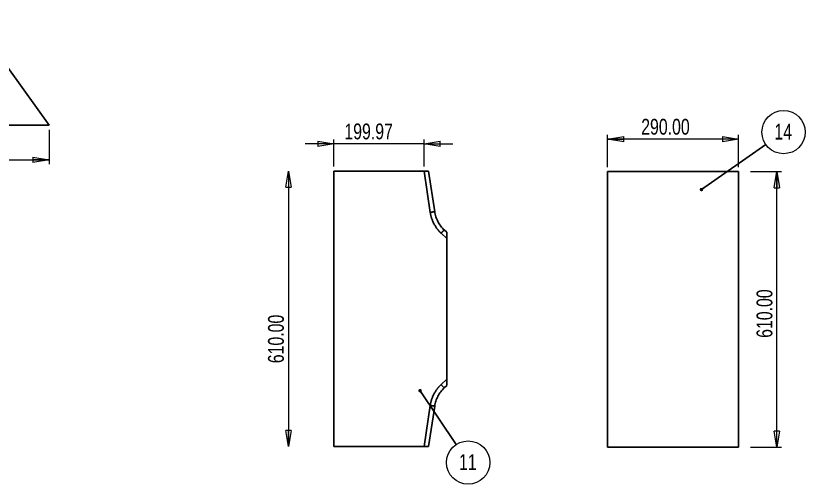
# Model space of a CAD drawing. Header units: millimetres. Extents: x 0 to 589, y 0 to 415.
# Drawn here: x 129.6 to 304.3, y 149.1 to 252.8 of the extents above; entities that cross this region are included whole.
import ezdxf

# ---------------------------------------------------------------- set-up
doc = ezdxf.new("R2010")
doc.units = ezdxf.units.MM
doc.styles.add('SLDTEXTSTYLE0', font='TXT', dxfattribs={"width": 0.75})
doc.dimstyles.new('SLDDIMSTYLE0', dxfattribs={"dimtxt": 3.5, "dimasz": 3.556, "dimexe": 0, "dimexo": 0.0625, "dimgap": 0.875, "dimtad": 1, "dimlfac": 10, "dimrnd": 1e-09, "dimzin": 4, "dimdsep": 46, "dimtxsty": 'SLDTEXTSTYLE0', "dimblk1": 'CLOSED', "dimblk2": 'CLOSED', "dimsah": 1, "dimcen": 0.09, "dimadec": 0, "dimazin": 1, "dimtfac": 1, "dimtofl": 0, "dimtmove": 0, "dimatfit": 3, "dimldrblk": 'CLOSED', "dimfxl": 1, "dimfrac": 2, "dimtolj": 1, "dimtzin": 12, "dimarcsym": 0})
doc.dimstyles.new('SLDDIMSTYLE2', dxfattribs={"dimtxt": 0.18, "dimasz": 0.762, "dimexe": 0, "dimexo": 0.0625, "dimgap": 0, "dimtad": 0, "dimtih": 1, "dimtoh": 1, "dimdec": 0, "dimrnd": 1e-09, "dimzin": 0, "dimdsep": 46, "dimtxsty": 'Standard', "dimblk1": 'DOT', "dimblk2": 'DOT', "dimsah": 1, "dimcen": 0.09, "dimadec": 0, "dimazin": 0, "dimtfac": 0.762, "dimtdec": 0, "dimtofl": 0, "dimtmove": 0, "dimatfit": 3, "dimldrblk": 'DOT', "dimfxl": 1, "dimfrac": 2, "dimtolj": 1, "dimtzin": 0, "dimarcsym": 0})
doc.dimstyles.new('SLDDIMSTYLE3', dxfattribs={"dimtxt": 3.5, "dimasz": 3.556, "dimexe": 0, "dimexo": 0.0625, "dimgap": 0.875, "dimtad": 1, "dimlfac": 10, "dimrnd": 1e-09, "dimzin": 12, "dimdsep": 46, "dimtxsty": 'SLDTEXTSTYLE0', "dimblk1": 'CLOSED', "dimblk2": 'CLOSED', "dimsah": 1, "dimcen": 0.09, "dimadec": 0, "dimazin": 3, "dimtfac": 1, "dimtofl": 0, "dimtmove": 0, "dimatfit": 3, "dimldrblk": 'CLOSED', "dimfxl": 1, "dimfrac": 2, "dimtolj": 1, "dimtzin": 12, "dimarcsym": 0})
doc.dimstyles.new('SLDDIMSTYLE4', dxfattribs={"dimtxt": 3.5, "dimasz": 3.556, "dimexe": 0, "dimexo": 0.0625, "dimgap": 0.875, "dimtad": 1, "dimlfac": 10, "dimrnd": 1e-09, "dimzin": 4, "dimdsep": 46, "dimtxsty": 'SLDTEXTSTYLE0', "dimblk1": 'CLOSED', "dimblk2": 'CLOSED', "dimsah": 1, "dimcen": 0.09, "dimadec": 0, "dimazin": 1, "dimtfac": 1, "dimtmove": 0, "dimatfit": 0, "dimldrblk": 'CLOSED', "dimfxl": 1, "dimfrac": 2, "dimtolj": 1, "dimtzin": 12, "dimarcsym": 0})
doc.dimstyles.new('SLDDIMSTYLE5', dxfattribs={"dimtxt": 3.5, "dimasz": 3.556, "dimexe": 0, "dimexo": 0.0625, "dimgap": 0.875, "dimtad": 1, "dimlfac": 10, "dimrnd": 1e-09, "dimzin": 12, "dimdsep": 46, "dimtxsty": 'SLDTEXTSTYLE0', "dimblk1": 'CLOSED', "dimblk2": 'CLOSED', "dimsah": 1, "dimcen": 0.09, "dimadec": 0, "dimazin": 3, "dimtfac": 1, "dimtmove": 0, "dimatfit": 0, "dimldrblk": 'CLOSED', "dimfxl": 1, "dimfrac": 2, "dimtolj": 1, "dimtzin": 12, "dimarcsym": 0})

# ---------------------------------------------------------------- blocks, each defined once
blk = doc.blocks.new('_Closed')
at = {"color": 0, "linetype": 'ByBlock', "lineweight": -2}
for p, q in [((-1, 0.166667), (0, 0)), ((-1, 0.166667), (-1, -0.166667)), ((0, 0), (-1, -0.166667)), ((0, 0), (-1, 0))]:
    blk.add_line(p, q, dxfattribs=at)
blk = doc.blocks.new('_D_2')
at = {"color": 7, "linetype": 'Continuous', "lineweight": 0}
for p, q in [((68.51, 227.61), (68.51, 219.95)), ((136.94, 227.61), (136.94, 219.95)), ((68.51, 220.95), (136.94, 220.95))]:
    blk.add_line(p, q, dxfattribs=at)
at = {"color": 7, "linetype": 'Continuous', "lineweight": 18, "xscale": 3.556, "yscale": 3.556, "rotation": 180}
blk.add_blockref('_Closed', (68.51, 220.95), dxfattribs=at)
at = {"color": 7, "linetype": 'Continuous', "lineweight": 18, "xscale": 3.556, "yscale": 3.556}
blk.add_blockref('_Closed', (136.94, 220.95, -30.5), dxfattribs=at)
at = {"color": 7, "linetype": 'Continuous', "lineweight": 18, "insert": (90.87, 225.46), "char_height": 3.5, "attachment_point": 1, "style": 'SLDTEXTSTYLE0'}
blk.add_mtext('684.26', dxfattribs=at)
blk = doc.blocks.new('_D_5')
at = {"color": 7, "linetype": 'Continuous', "lineweight": 0}
for p, q in [((260.56, 219.33), (260.56, 226.51)), ((289.56, 225.51), (260.56, 225.51)), ((289.56, 219.33), (289.56, 226.51))]:
    blk.add_line(p, q, dxfattribs=at)
at = {"color": 7, "linetype": 'Continuous', "lineweight": 18, "xscale": 3.556, "yscale": 3.556, "rotation": 180}
blk.add_blockref('_Closed', (260.56, 225.51, -59.95), dxfattribs=at)
at = {"color": 7, "linetype": 'Continuous', "lineweight": 18, "xscale": 3.556, "yscale": 3.556}
blk.add_blockref('_Closed', (289.56, 225.51, -59.95), dxfattribs=at)
at = {"color": 7, "linetype": 'Continuous', "lineweight": 18, "insert": (267.99, 230.02), "char_height": 3.5, "attachment_point": 1, "style": 'SLDTEXTSTYLE0'}
blk.add_mtext('290.00', dxfattribs=at)
blk = doc.blocks.new('_D_6')
at = {"color": 7, "linetype": 'Continuous', "lineweight": 0}
for p, q in [((292.21, 218.33), (299.03, 218.33)), ((298.03, 157.33), (298.03, 218.33)), ((292.21, 157.33), (299.03, 157.33))]:
    blk.add_line(p, q, dxfattribs=at)
at = {"color": 7, "linetype": 'Continuous', "lineweight": 18, "xscale": 3.556, "yscale": 3.556}
for p, rotation in [((298.03, 218.33, -59.95), 90), ((298.03, 157.33, -59.95), 270)]:
    blk.add_blockref('_Closed', p, dxfattribs=dict(at, rotation=rotation))
at = {"color": 7, "linetype": 'Continuous', "lineweight": 18, "insert": (293.52, 181.52), "char_height": 3.5, "attachment_point": 1, "rotation": 90, "style": 'SLDTEXTSTYLE0'}
blk.add_mtext('610.00', dxfattribs=at)
blk = doc.blocks.new('SW_NOTE_0_9')
at = {"color": 0, "linetype": 'Continuous', "lineweight": 0}
blk.add_circle((3.93, 2.75), 4.79, dxfattribs=at)
at = {"color": 0, "linetype": 'Continuous', "lineweight": 0, "insert": (3.86, 4.61), "char_height": 3.5, "attachment_point": 2, "style": 'SLDTEXTSTYLE0'}
blk.add_mtext('14', dxfattribs=at)
blk = doc.blocks.new('_Dot')
at = {"color": 0, "linetype": 'ByBlock', "lineweight": -2}
blk.add_line((-0.5, 0), (-1, 0), dxfattribs=at)
at = {"color": 0, "linetype": 'ByBlock', "const_width": 0.5}
blk.add_lwpolyline([(-0.25, 0, 1), (0.25, 0, 1)], format="xyb", close=True, dxfattribs=at)
blk = doc.blocks.new('_D_7')
at = {"color": 7, "linetype": 'Continuous', "lineweight": 0}
for p, q in [((199.95, 219.43), (199.95, 225.47)), ((219.94, 219.43), (219.94, 225.47)), ((199.95, 224.47), (193.6, 224.47)), ((219.94, 224.47), (199.95, 224.47)), ((219.94, 224.47), (226.29, 224.47))]:
    blk.add_line(p, q, dxfattribs=at)
at = {"color": 7, "linetype": 'Continuous', "lineweight": 18, "xscale": 3.556, "yscale": 3.556}
blk.add_blockref('_Closed', (199.95, 224.47, -58.45), dxfattribs=at)
at = {"color": 7, "linetype": 'Continuous', "lineweight": 18, "xscale": 3.556, "yscale": 3.556, "rotation": 180}
blk.add_blockref('_Closed', (219.94, 224.47, -58.45), dxfattribs=at)
at = {"color": 7, "linetype": 'Continuous', "lineweight": 18, "insert": (202.3, 228.98), "char_height": 3.5, "attachment_point": 1, "style": 'SLDTEXTSTYLE0'}
blk.add_mtext('199.97', dxfattribs=at)
blk = doc.blocks.new('_D_8')
at = {"color": 7, "linetype": 'Continuous', "lineweight": 0}
blk.add_line((189.91, 218.43), (189.91, 157.43), dxfattribs=at)
at = {"color": 7, "linetype": 'Continuous', "lineweight": 18, "xscale": 3.556, "yscale": 3.556}
for p, rotation in [((189.91, 218.43, -58.45), 90), ((189.91, 157.43, -58.45), 270)]:
    blk.add_blockref('_Closed', p, dxfattribs=dict(at, rotation=rotation))
at = {"color": 7, "linetype": 'Continuous', "lineweight": 18, "insert": (185.4, 175.9), "char_height": 3.5, "attachment_point": 1, "rotation": 90, "style": 'SLDTEXTSTYLE0'}
blk.add_mtext('610.00', dxfattribs=at)
blk = doc.blocks.new('SW_NOTE_0_10')
at = {"color": 0, "linetype": 'Continuous', "lineweight": 0}
blk.add_circle((2.67, -3.98), 4.79, dxfattribs=at)
at = {"color": 0, "linetype": 'Continuous', "lineweight": 0, "insert": (2.59, -2.12), "char_height": 3.5, "attachment_point": 2, "style": 'SLDTEXTSTYLE0'}
blk.add_mtext('11', dxfattribs=at)

msp = doc.modelspace()

# ---------------------------------------------------------------- linework, layer by layer
at = {"color": 7, "linetype": 'Continuous', "lineweight": 25}
for p, q in [((136.9364, 228.6136), (119.5513, 252.8442)), ((68.5107, 228.6136), (136.9364, 228.6136)), ((199.9459, 218.4286), (199.9459, 157.4286)), ((219.9426, 218.4286), (199.9459, 218.4286)), ((221.3017, 209.3127), (219.9426, 218.4286)), ((222.2908, 209.4601), (220.9537, 218.4286)), ((260.5591, 218.3346), (260.5591, 157.3346)), ((289.5591, 218.3346), (260.5591, 218.3346)), ((289.5591, 157.3346), (289.5591, 218.3346)), ((224.9459, 203.5118), (223.7018, 204.6947)), ((224.9459, 204.8917), (224.3909, 205.4194)), ((224.9459, 172.3454), (224.9459, 203.5118)), ((223.7018, 171.1625), (224.9459, 172.3454)), ((224.3909, 170.4378), (224.9459, 170.9655)), ((219.9426, 157.4286), (221.3017, 166.5445)), ((220.9537, 157.4286), (222.2908, 166.3971)), ((199.9459, 157.4286), (219.9426, 157.4286)), ((260.5591, 157.3346), (289.5591, 157.3346))]:
    msp.add_line(p, q, dxfattribs=at)
for points, knots in [([(220.9537, 218.4286), (220.9536, 218.4286), (220.9534, 218.4286), (220.9518, 218.4286), (220.9492, 218.4286), (220.9455, 218.4286), (220.9407, 218.4286), (220.9348, 218.4286), (220.9279, 218.4286), (220.9198, 218.4286), (220.9107, 218.4286), (220.9005, 218.4286), (220.8892, 218.4286), (220.8575, 218.4286), (220.7898, 218.4287), (220.6673, 218.4285), (220.5128, 218.4287), (220.3662, 218.4286), (220.2362, 218.4285), (220.1558, 218.4286), (220.0908, 218.4286), (220.0414, 218.4286), (219.992, 218.4286), (219.9591, 218.4286), (219.9426, 218.4286)], [0, 0, 0, 0, 0.02024312, 0.04061455, 0.0611041, 0.08170116, 0.10239478, 0.12317365, 0.14402614, 0.16494041, 0.18590434, 0.20690567, 0.22793201, 0.24897086, 0.36961501, 0.49827552, 0.61240809, 0.7486028, 0.81216867, 0.8742321, 0.90585225, 0.93738341, 0.96878056, 1, 1, 1, 1]), ([(221.3017, 209.3127), (221.36, 209.3214), (221.4205, 209.3304), (221.543, 209.3486), (221.6049, 209.3579), (221.7267, 209.376), (221.7864, 209.3849), (221.8995, 209.4018), (221.9528, 209.4097), (222.0494, 209.4241), (222.0926, 209.4306), (222.1666, 209.4416), (222.1973, 209.4462), (222.2455, 209.4534), (222.263, 209.456), (222.2856, 209.4594), (222.2908, 209.4601), (222.2908, 209.4601)], [0, 0, 0, 0, 0.125, 0.125, 0.25, 0.25, 0.375, 0.375, 0.5, 0.5, 0.625, 0.625, 0.75, 0.75, 0.875, 0.875, 1, 1, 1, 1]), ([(223.7018, 204.6947), (223.6805, 204.7151), (223.6379, 204.7559), (223.5748, 204.8179), (223.5125, 204.8806), (223.4508, 204.9439), (223.3899, 205.0078), (223.3298, 205.0724), (223.2703, 205.1377), (223.2116, 205.2035), (223.1537, 205.2701), (223.0964, 205.3373), (223.0399, 205.4051), (222.9841, 205.4736), (222.929, 205.5428), (222.8747, 205.6126), (222.7053, 205.8352), (222.4375, 206.2235), (222.1077, 206.7989), (221.8263, 207.3994), (221.6535, 207.866), (221.5545, 208.1822), (221.5083, 208.3413), (221.4654, 208.5012), (221.4259, 208.662), (221.3897, 208.8235), (221.3569, 208.9858), (221.3272, 209.1488), (221.3102, 209.258), (221.3017, 209.3127)], [0, 0, 0, 0, 0.01669994, 0.03338666, 0.05006218, 0.06672854, 0.08338776, 0.10004188, 0.11669294, 0.13334298, 0.14999404, 0.16664816, 0.18330738, 0.19997374, 0.21664926, 0.23333598, 0.25003592, 0.37501876, 0.5000016, 0.62498444, 0.74996728, 0.78126836, 0.81252918, 0.84376313, 0.87498364, 0.90620415, 0.9374381, 0.96869892, 1, 1, 1, 1]), ([(224.3909, 205.4194), (224.1158, 205.6809), (223.8584, 205.9685), (223.392, 206.5871), (223.183, 206.9181), (222.8232, 207.6104), (222.6724, 207.9716), (222.4342, 208.7089), (222.3468, 209.0848), (222.2908, 209.4601)], [0, 0, 0, 0, 0.25, 0.25, 0.5, 0.5, 0.75, 0.75, 1, 1, 1, 1]), ([(223.7018, 204.6947), (223.7424, 204.7374), (223.7845, 204.7817), (223.8698, 204.8715), (223.913, 204.9169), (223.9978, 205.0061), (224.0395, 205.0499), (224.1183, 205.1327), (224.1554, 205.1718), (224.2227, 205.2426), (224.2528, 205.2742), (224.3043, 205.3284), (224.3257, 205.3509), (224.3593, 205.3862), (224.3715, 205.399), (224.3873, 205.4156), (224.3909, 205.4194), (224.3909, 205.4194)], [0, 0, 0, 0, 0.125, 0.125, 0.25, 0.25, 0.375, 0.375, 0.5, 0.5, 0.625, 0.625, 0.75, 0.75, 0.875, 0.875, 1, 1, 1, 1]), ([(224.9459, 203.5118), (224.9459, 203.5242), (224.9459, 203.5501), (224.9458, 203.5904), (224.9458, 203.6337), (224.9458, 203.6802), (224.9459, 203.7296), (224.9459, 203.7856), (224.9459, 203.8469), (224.9459, 203.9121), (224.9458, 203.9766), (224.9459, 204.101), (224.9459, 204.2776), (224.9459, 204.4561), (224.9459, 204.5794), (224.9459, 204.6606), (224.9459, 204.73), (224.9459, 204.7883), (224.9459, 204.8341), (224.9459, 204.8618), (224.9459, 204.8773), (224.9459, 204.8856), (224.9459, 204.8908), (224.9459, 204.8914), (224.9459, 204.8917)], [0, 0, 0, 0, 0.01980791, 0.0412404, 0.06432004, 0.08906963, 0.11551179, 0.14366846, 0.17904595, 0.21468936, 0.24978749, 0.28476007, 0.42083634, 0.55023956, 0.61334978, 0.67215851, 0.73096615, 0.78660343, 0.84180952, 0.8949849, 0.92151759, 0.9478543, 0.97400971, 1, 1, 1, 1]), ([(224.9459, 172.3454), (224.9459, 172.3303), (224.9459, 172.3002), (224.9459, 172.2551), (224.9459, 172.2101), (224.9459, 172.1653), (224.9459, 172.1206), (224.9459, 172.0468), (224.9459, 171.945), (224.9459, 171.8176), (224.9459, 171.6951), (224.9459, 171.5423), (224.9459, 171.3693), (224.9459, 171.2222), (224.9459, 171.1274), (224.9459, 171.0692), (224.9459, 171.0232), (224.9459, 170.9954), (224.9459, 170.9799), (224.9459, 170.9716), (224.9459, 170.9664), (224.9459, 170.9658), (224.9459, 170.9655)], [0, 0, 0, 0, 0.02406024, 0.04805676, 0.0720031, 0.09591289, 0.11979984, 0.14367767, 0.21469241, 0.28475396, 0.3535892, 0.42094674, 0.55035778, 0.67213406, 0.73023979, 0.78658713, 0.84140222, 0.89497666, 0.92145997, 0.94771289, 0.97385315, 1, 1, 1, 1]), ([(221.3017, 166.5445), (221.3062, 166.5737), (221.3151, 166.632), (221.3296, 166.7192), (221.345, 166.8063), (221.3614, 166.8931), (221.3788, 166.9797), (221.397, 167.066), (221.4163, 167.1522), (221.4365, 167.2381), (221.4576, 167.3238), (221.4797, 167.4092), (221.5028, 167.4945), (221.5267, 167.5795), (221.5517, 167.6643), (221.5776, 167.7488), (221.6625, 168.0154), (221.8263, 168.4578), (222.1077, 169.0583), (222.4375, 169.6336), (222.72, 170.0432), (222.9219, 170.306), (223.0255, 170.4352), (223.1318, 170.5622), (223.2406, 170.6869), (223.352, 170.8094), (223.4659, 170.9295), (223.5823, 171.0475), (223.6619, 171.1241), (223.7018, 171.1625)], [0, 0, 0, 0, 0.01669994, 0.03338666, 0.05006218, 0.06672854, 0.08338776, 0.10004188, 0.11669294, 0.13334298, 0.14999404, 0.16664816, 0.18330738, 0.19997374, 0.21664926, 0.23333598, 0.25003592, 0.37501876, 0.5000016, 0.62498444, 0.74996728, 0.78126836, 0.81252918, 0.84376313, 0.87498364, 0.90620415, 0.9374381, 0.96869892, 1, 1, 1, 1]), ([(222.2908, 166.3971), (222.3468, 166.7724), (222.4342, 167.1483), (222.6724, 167.8856), (222.8232, 168.2468), (223.183, 168.9391), (223.392, 169.2701), (223.8584, 169.8887), (224.1158, 170.1763), (224.3909, 170.4378)], [0, 0, 0, 0, 0.25, 0.25, 0.5, 0.5, 0.75, 0.75, 1, 1, 1, 1]), ([(223.7018, 171.1625), (223.7424, 171.1198), (223.7845, 171.0755), (223.8698, 170.9857), (223.913, 170.9403), (223.9978, 170.8511), (224.0395, 170.8073), (224.1183, 170.7245), (224.1554, 170.6854), (224.2227, 170.6146), (224.2528, 170.583), (224.3043, 170.5288), (224.3257, 170.5063), (224.3593, 170.471), (224.3715, 170.4582), (224.3873, 170.4416), (224.3909, 170.4378), (224.3909, 170.4378)], [0, 0, 0, 0, 0.125, 0.125, 0.25, 0.25, 0.375, 0.375, 0.5, 0.5, 0.625, 0.625, 0.75, 0.75, 0.875, 0.875, 1, 1, 1, 1]), ([(221.3017, 166.5445), (221.36, 166.5358), (221.4205, 166.5268), (221.543, 166.5086), (221.6049, 166.4993), (221.7267, 166.4812), (221.7864, 166.4723), (221.8995, 166.4554), (221.9528, 166.4475), (222.0494, 166.4331), (222.0926, 166.4266), (222.1666, 166.4156), (222.1973, 166.411), (222.2455, 166.4038), (222.263, 166.4012), (222.2856, 166.3978), (222.2908, 166.3971), (222.2908, 166.3971)], [0, 0, 0, 0, 0.125, 0.125, 0.25, 0.25, 0.375, 0.375, 0.5, 0.5, 0.625, 0.625, 0.75, 0.75, 0.875, 0.875, 1, 1, 1, 1]), ([(219.9426, 157.4286), (219.9517, 157.4286), (219.9707, 157.4286), (220.0002, 157.4286), (220.032, 157.4286), (220.066, 157.4286), (220.1023, 157.4286), (220.1593, 157.4286), (220.2362, 157.4285), (220.3644, 157.4286), (220.5111, 157.4286), (220.666, 157.4286), (220.7898, 157.4285), (220.8612, 157.4286), (220.8977, 157.4286), (220.9151, 157.4286), (220.9293, 157.4286), (220.9403, 157.4286), (220.948, 157.4286), (220.9528, 157.4286), (220.9534, 157.4286), (220.9537, 157.4286)], [0, 0, 0, 0, 0.01728695, 0.03599528, 0.05616168, 0.0778231, 0.10101606, 0.12577575, 0.18783331, 0.25140605, 0.38392271, 0.50174174, 0.63040347, 0.75104876, 0.78710551, 0.8230993, 0.85896777, 0.89464985, 0.93008644, 0.96522098, 1, 1, 1, 1])]:
    msp.add_open_spline(points, degree=3, knots=knots, dxfattribs=at)

# ---------------------------------------------------------------- block references
at = {"color": 7, "linetype": 'Continuous', "lineweight": 0}
for name, p in [('SW_NOTE_0_9', (295.573, 224.3278)), ('SW_NOTE_0_10', (227.0341, 157.8751))]:
    msp.add_blockref(name, p, dxfattribs=at)

# ---------------------------------------------------------------- dimensions: what is measured, and where the dimension line sits
at = {"color": 7, "linetype": 'Continuous', "lineweight": 18}
for base, p1, p2, dimstyle, picture, middle in [((199.9459, 224.4663), (219.9426, 218.4286), (199.9459, 218.4286), 'SLDDIMSTYLE5', '_D_7', (209.4168, 224.4663)), ((260.5591, 225.513), (289.5591, 218.3346), (260.5591, 218.3346), 'SLDDIMSTYLE4', '_D_5', (275.1001, 225.513)), ((136.9364, 220.9467), (68.5107, 228.6136), (136.9364, 228.6136), 'SLDDIMSTYLE3', '_D_2', (97.9827, 220.9467))]:
    dim = msp.add_linear_dim(base=base, p1=p1, p2=p2, dimstyle=dimstyle, dxfattribs=at)
    dim.commit()
    dim.dimension.update_dxf_attribs({"geometry": picture, "text_midpoint": middle, "dimtype": 160})
for base, p1, p2, picture, middle in [((189.9107, 157.4286), (181.1396, 218.4286), (181.1396, 157.4286), '_D_8', (189.9107, 183.0115)), ((298.03, 218.3346), (291.2091, 157.3346), (291.2091, 218.3346), '_D_6', (298.03, 188.6316))]:
    dim = msp.add_linear_dim(base=base, p1=p1, p2=p2, angle=90, dimstyle='SLDDIMSTYLE0', dxfattribs=at)
    dim.commit()
    dim.dimension.update_dxf_attribs({"geometry": picture, "text_midpoint": middle, "dimtype": 160})

# ---------------------------------------------------------------- leaders
at = {"color": 7, "linetype": 'Continuous', "lineweight": 0}
for points in [[(281.3297, 214.3582), (295.573, 224.3278)], [(219.0405, 169.8198), (227.0341, 157.8751)]]:
    msp.add_leader(points, dimstyle='SLDDIMSTYLE2', dxfattribs=at)

doc.saveas('drawing.dxf')
